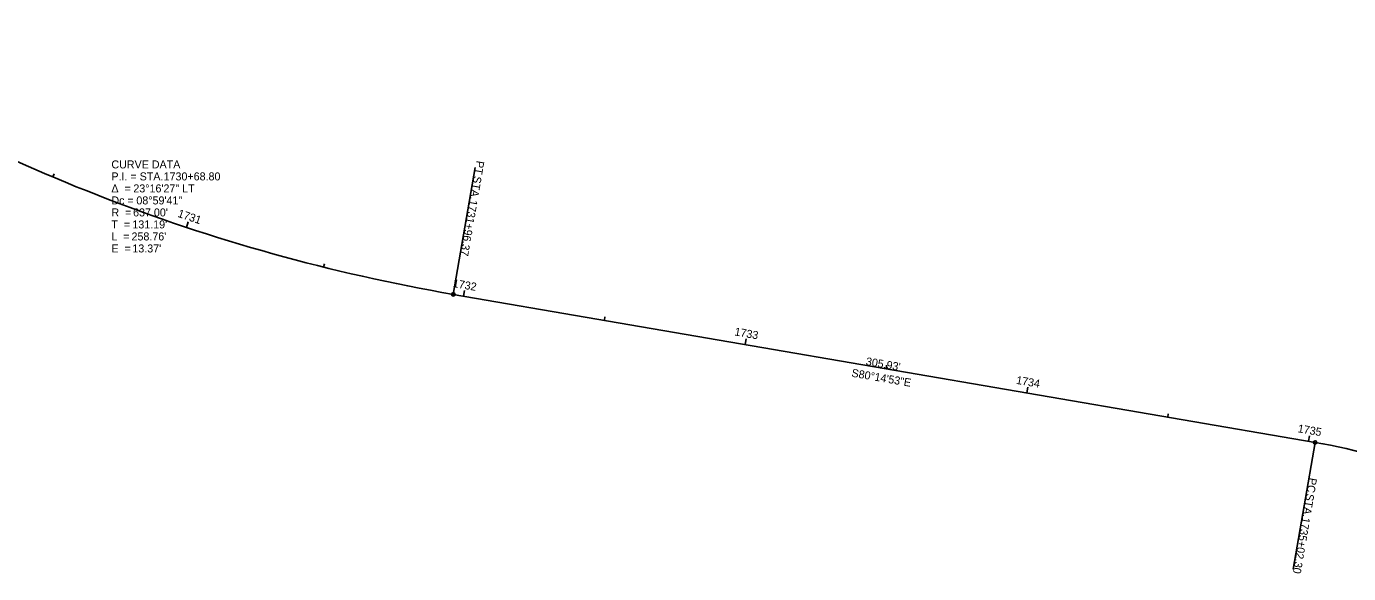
# Model space of a CAD drawing. Extents: x 144927 to 146737, y 332378 to 333203.
# Drawn here: x 145386.1 to 145848.7, y 332732.3 to 332923.8 of the extents above; entities that cross this region are included whole.
import ezdxf

# ---------------------------------------------------------------- set-up
doc = ezdxf.new("R2010")
doc.units = 0
for name, color, linetype in [('116570_BR005 - Design$0$RW_P_Fee_RW', 7, 'Continuous'), ('MD_P_GRADE_BREAK', 7, 'Continuous'), ('PV_P_Curb', 7, 'Continuous'), ('RW_P_Esmt_SH', 7, 'Continuous'), ('RW_P_Prelim_RW', 7, 'Continuous'), ('RW_P_Text', 7, 'Continuous')]:
    doc.layers.add(name, color=color, linetype=linetype)

msp = doc.modelspace()

# ---------------------------------------------------------------- linework, layer by layer
at = {"layer": '116570_BR005 - Design$0$RW_P_Fee_RW'}
for p, q in [((145535.46, 332830.03), (145543.09, 332874.38)), ((145836.97, 332778.22), (145829.35, 332733.87))]:
    msp.add_line(p, q, dxfattribs=at)
for centre in [(145535.46, 332830.03), (145836.97, 332778.22)]:
    msp.add_circle(centre, 0.6, dxfattribs=at)
at = {"layer": 'MD_P_GRADE_BREAK'}
msp.add_line((145535.46, 332830.03), (145836.97, 332778.22), dxfattribs=at)
for centre, radius, start, end in [((145643.36, 333457.83), 637, 236.97399, 260.24815), ((145803.1, 332581.11), 200, 67.5992, 80.2482)]:
    msp.add_arc(centre, radius, start, end, dxfattribs=at)
at = {"layer": 'RW_P_Prelim_RW'}
for p, q in [((145395.31, 332871.11), (145395.78, 332872.21)), ((145442.08, 332853.47), (145442.71, 332855.36)), ((145490.09, 332839.54), (145490.38, 332840.71)), ((145539.04, 332829.42), (145539.38, 332831.39)), ((145588.32, 332820.95), (145588.52, 332822.13)), ((145637.6, 332812.48), (145637.94, 332814.45)), ((145686.88, 332804.01), (145687.08, 332805.2)), ((145736.15, 332795.54), (145736.49, 332797.51)), ((145785.43, 332787.07), (145785.63, 332788.26)), ((145834.71, 332778.61), (145835.05, 332780.58))]:
    msp.add_line(p, q, dxfattribs=at)

# ---------------------------------------------------------------- texts
at = {"layer": '116570_BR005 - Design$0$RW_P_Fee_RW'}
for s, p in [('PT', (145543.57, 332876.93)), (' STA. ', (145542.82, 332872.58)), ('1731+96.37', (145541.22, 332863.27)), ('PC', (145834.92, 332766)), (' STA. ', (145834.14, 332761.48)), ('1735+02.30', (145832.54, 332752.16))]:
    msp.add_text(s, height=2.8, rotation=260.2482, dxfattribs=at).set_placement(p)
at = {"layer": 'PV_P_Curb'}
for s, p in [('CURVE DATA', (145415.82, 332874.09)), ('Δ  = ', (145415.82, 332865.69)), ('P.I. = STA. ', (145415.82, 332869.89)), ('23°16\'27" LT', (145423.5, 332865.69)), ('1730+68.80', (145434.09, 332869.89)), ('Dc = ', (145415.82, 332861.49)), ('08°59\'41"', (145424.56, 332861.49)), ('R  = ', (145415.82, 332857.29)), ("637.00'", (145423.41, 332857.29)), ('T  = ', (145415.82, 332853.09)), ("131.19'", (145423.16, 332853.09)), ('L  = ', (145415.82, 332848.89)), ("258.76'", (145422.86, 332848.89)), ('E  = ', (145415.82, 332844.69)), ("13.37'", (145423.16, 332844.69))]:
    msp.add_text(s, height=2.8, dxfattribs=at).set_placement(p)
at = {"layer": 'RW_P_Esmt_SH'}
msp.add_text("305.93'", height=2.8, rotation=350.2482, dxfattribs=at).set_placement((145679.64, 332805.3))
at = {"layer": 'RW_P_Prelim_RW'}
for s, rotation, p in [('1731', 341.5802, (145438.82, 332857.19)), ('1732', 350.2482, (145535.13, 332832.63)), ('1733', 350.2482, (145633.7, 332815.69)), ('1734', 350.2482, (145732.25, 332798.75)), ('1735', 350.2482, (145830.77, 332781.82))]:
    msp.add_text(s, height=2.8, rotation=rotation, dxfattribs=at).set_placement(p)
at = {"layer": 'RW_P_Text'}
msp.add_text('S80°14\'53"E', height=2.8, rotation=350.2482, dxfattribs=at).set_placement((145674.63, 332801.25))

doc.saveas('drawing.dxf')
